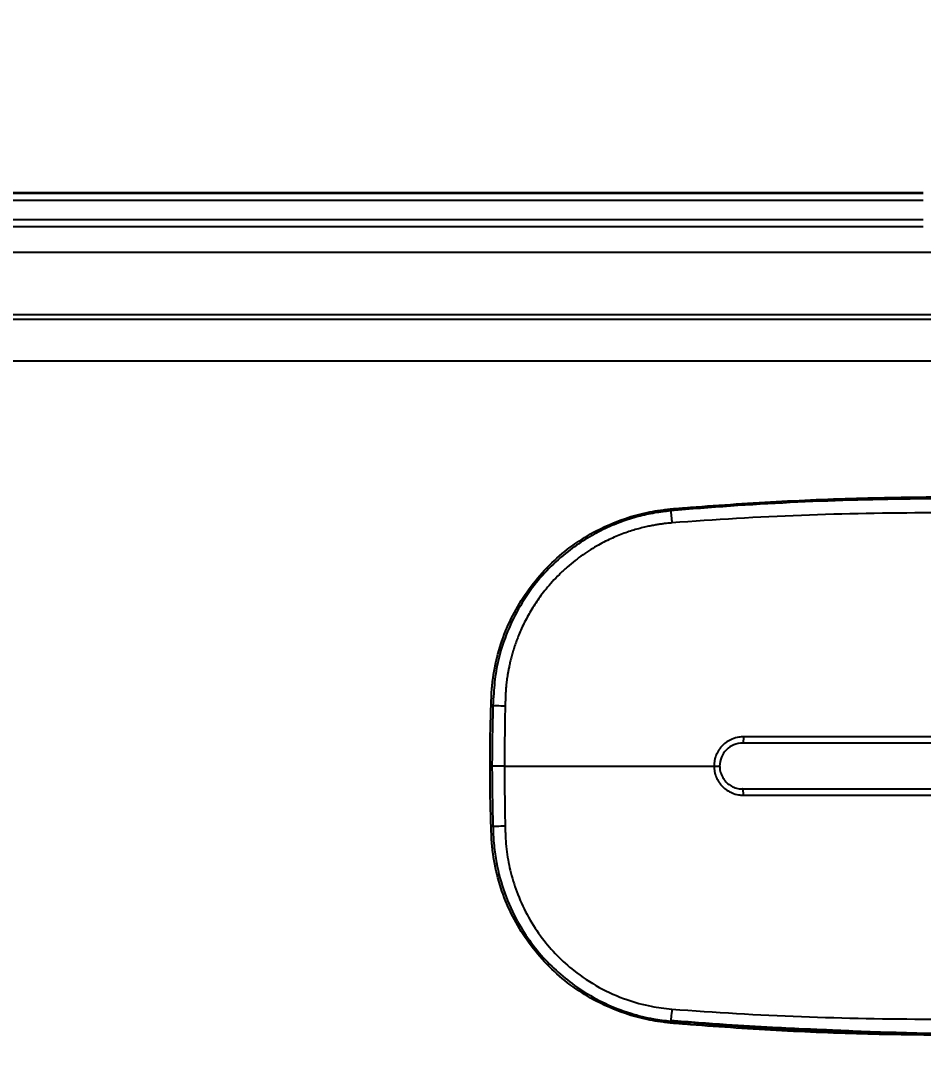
# Model space of a CAD drawing. Header units: millimetres. Extents: x 0 to 400063, y 963 to 238763.
# Drawn here: x 50213.1 to 50350.5, y 153823.2 to 153982.7 of the extents above; entities that cross this region are included whole.
import ezdxf

# ---------------------------------------------------------------- set-up
doc = ezdxf.new("R2010")
doc.units = ezdxf.units.MM
doc.header["$LTSCALE"] = 40
doc.header["$PDMODE"] = 34
doc.layers.get('Defpoints').update_dxf_attribs({"color": 249})
for name, color, linetype in [('07 dim wal', 5, 'Continuous'), ('4', 4, 'Continuous'), ('도면층4', 4, 'Continuous')]:
    doc.layers.add(name, color=color, linetype=linetype)
doc.styles.add('마감재', font='stylu.ttf')
doc.dimstyles.new('Copy of DIM-60', dxfattribs={"dimscale": 50, "dimtxt": 2, "dimasz": 0.7, "dimexe": 1, "dimexo": 1, "dimgap": 0.7, "dimtad": 1, "dimdec": 0, "dimzin": 1, "dimdsep": 46, "dimlunit": 6, "dimtxsty": '마감재', "dimblk": 'ARCHTICK', "dimcen": -0.09, "dimclrd": 256, "dimclre": 256, "dimclrt": 3, "dimadec": 0, "dimazin": 0, "dimtfac": 1, "dimtdec": 0, "dimtix": 1, "dimtmove": 2, "dimatfit": 0, "dimldrblk": 'ARCHTICK', "dimfxl": 0, "dimtolj": 1, "dimtzin": 0, "dimarcsym": 0})

# ---------------------------------------------------------------- blocks, each defined once
blk = doc.blocks.new('202101042036175950')
at = {"layer": '4', "linetype": 'Continuous'}
for p, q in [((-144.95, -442.31), (-144.95, -87)), ((-144.94, -442.31), (-144.94, -87)), ((-135.4, -87), (-135.4, -447.82)), ((-134.73, -447.82), (-134.73, -87)), ((-128.39, -447.82), (-128.39, -87)), ((-154, -147), (-154, -375.62)), ((-153.88, -147), (-153.88, -375.62)), ((-152.88, -375.62), (-152.88, -147)), ((-149.88, -147), (-149.88, -375.62)), ((-148.88, -375.62), (-148.88, -147)), ((-105.55, -185.47), (-105.85, -185.5)), ((-105.85, -185.5), (-105.85, -185.5)), ((-27.85, -185.47), (-27.55, -185.5)), ((-27.55, -185.5), (-27.55, -185.5)), ((-75.89, -212.54), (-75.9, -212.83)), ((-75.9, -212.83), (-75.9, -212.83)), ((-66.7, -212.98), (-66.7, -212.69)), ((-57.51, -212.54), (-57.5, -212.83)), ((-57.5, -212.83), (-57.5, -212.83))]:
    blk.add_line(p, q, dxfattribs=at)
at = {"layer": '4', "linetype": 'Continuous', "extrusion": (0, 0, -1)}
for centre, major_axis, ratio, start_param, end_param in [((-66.7, -179), (0, -1), 0.000046, 1.71471, 3.141592), ((-29.34, -185.34), (1.49, -0.13), 0.019163, 4.483232, 6.265728), ((-75.84, -211.04), (-0.05, -1.5), 0.01243, 4.470943, 6.265731), ((-66.7, -211.19), (0, -1.5), 0.000131, 4.43712, 6.265733), ((-57.56, -211.04), (0.05, -1.5), 0.012416, 0.017455, 1.812241)]:
    blk.add_ellipse(centre, major_axis=major_axis, ratio=ratio, start_param=start_param, end_param=end_param, dxfattribs=at)
at = {"layer": '4', "linetype": 'Continuous'}
for points, knots in [([(-70.2, -116.7), (-70.2, -116.82), (-70.2, -119.84), (-70.2, -128.36), (-70.2, -142.36), (-70.2, -156.72), (-70.2, -167.44), (-70.2, -172.58), (-70.2, -174.5)], [0, 0, 0, 0, 0.006718, 0.156853, 0.442861, 0.731856, 0.899967, 1, 1, 1, 1]), ([(-63.2, -174.5), (-63.2, -172.58), (-63.2, -167.46), (-63.2, -156.76), (-63.2, -142.42), (-63.2, -128.4), (-63.2, -119.87), (-63.2, -116.84), (-63.2, -116.72)], [0, 0, 0, 0, 0.099923, 0.267277, 0.556348, 0.842598, 0.993452, 1, 1, 1, 1]), ([(-71.15, -118.9), (-71.15, -119.09), (-71.15, -119.85), (-71.15, -121.16), (-71.15, -122.84), (-71.15, -124.52), (-71.15, -126.2), (-71.15, -127.88), (-71.15, -129.56), (-71.15, -131.24), (-71.15, -132.92), (-71.15, -134.6), (-71.15, -136.28), (-71.15, -137.96), (-71.15, -139.64), (-71.15, -141.32), (-71.15, -143), (-71.15, -144.68), (-71.15, -146.36), (-71.15, -148.04), (-71.15, -149.72), (-71.15, -151.4), (-71.15, -153.08), (-71.15, -154.76), (-71.15, -156.44), (-71.15, -158.12), (-71.15, -159.8), (-71.15, -161.48), (-71.15, -163.16), (-71.15, -164.84), (-71.15, -166.52), (-71.15, -168.2), (-71.15, -169.88), (-71.15, -171.56), (-71.15, -173.06), (-71.15, -174), (-71.15, -174.37)], [0, 0, 0, 0, 0.01049, 0.040773, 0.071057, 0.101341, 0.131624, 0.161908, 0.192192, 0.222476, 0.252759, 0.283043, 0.313327, 0.34361, 0.373894, 0.404178, 0.434462, 0.464745, 0.495029, 0.525313, 0.555597, 0.58588, 0.616164, 0.646448, 0.676731, 0.707015, 0.737299, 0.767583, 0.797866, 0.82815, 0.858434, 0.888717, 0.919001, 0.949285, 0.979569, 1, 1, 1, 1]), ([(-62.25, -174.37), (-62.25, -174), (-62.25, -173.06), (-62.25, -171.56), (-62.25, -169.88), (-62.25, -168.2), (-62.25, -166.52), (-62.25, -164.84), (-62.25, -163.16), (-62.25, -161.48), (-62.25, -159.8), (-62.25, -158.12), (-62.25, -156.44), (-62.25, -154.76), (-62.25, -153.08), (-62.25, -151.4), (-62.25, -149.72), (-62.25, -148.04), (-62.25, -146.36), (-62.25, -144.68), (-62.25, -143), (-62.25, -141.32), (-62.25, -139.64), (-62.25, -137.96), (-62.25, -136.28), (-62.25, -134.6), (-62.25, -132.92), (-62.25, -131.24), (-62.25, -129.56), (-62.25, -127.88), (-62.25, -126.2), (-62.25, -124.52), (-62.25, -122.84), (-62.25, -121.16), (-62.25, -119.87), (-62.25, -119.13), (-62.25, -118.96)], [0, 0, 0, 0, 0.020452, 0.050767, 0.081082, 0.111397, 0.141711, 0.172026, 0.202341, 0.232656, 0.262971, 0.293285, 0.3236, 0.353915, 0.38423, 0.414544, 0.444859, 0.475174, 0.505489, 0.535804, 0.566118, 0.596433, 0.626748, 0.657063, 0.687377, 0.717692, 0.748007, 0.778322, 0.808636, 0.838951, 0.869266, 0.899581, 0.929896, 0.96021, 0.990525, 1, 1, 1, 1]), ([(-105.85, -185.5), (-105.91, -184.78), (-106.16, -181.73), (-106.74, -174.04), (-107.24, -164.73), (-107.54, -155.48), (-107.64, -149.96), (-107.67, -146.77), (-107.67, -145.83)], [0, 0, 0, 0, 0.054685, 0.230739, 0.582903, 0.758955, 0.929298, 1, 1, 1, 1]), ([(-105.24, -145.8), (-105.23, -152.38), (-105.12, -158.97), (-104.6, -172.14), (-104.23, -178.75), (-103.72, -185.28)], [0, 0, 0, 0, 0.5, 0.5, 1, 1, 1, 1]), ([(-29.68, -185.28), (-29.17, -178.74), (-28.8, -172.14), (-28.29, -158.97), (-28.17, -152.38), (-28.16, -145.8)], [0, 0, 0, 0, 0.5, 0.5, 1, 1, 1, 1]), ([(-25.73, -145.83), (-25.73, -146.77), (-25.76, -149.96), (-25.86, -155.48), (-26.16, -164.73), (-26.66, -174.04), (-27.24, -181.73), (-27.49, -184.78), (-27.55, -185.5)], [0, 0, 0, 0, 0.070702, 0.241045, 0.417097, 0.769261, 0.945315, 1, 1, 1, 1]), ([(-26.06, -149.54), (-26.1, -151.64), (-26.19, -155.38), (-26.46, -160.41), (-26.63, -165.11), (-26.89, -170.5), (-27.31, -177.45), (-27.7, -182.62), (-27.94, -185.45)], [0, 0, 0, 0, 0.175495, 0.31341, 0.419758, 0.567749, 0.763348, 1, 1, 1, 1]), ([(-27.85, -185.47), (-27.66, -183.1), (-27.19, -177.44), (-26.61, -168.01), (-26.22, -158.57), (-26.1, -152.43), (-26.07, -150.07)], [0, 0, 0, 0, 0.201256, 0.480159, 0.79977, 1, 1, 1, 1]), ([(-71.14, -174.37), (-71.13, -174.61), (-71.1, -175.2), (-70.85, -176.06), (-70.41, -176.9), (-69.84, -177.58), (-69.16, -178.14), (-68.39, -178.55), (-67.56, -178.81), (-66.99, -178.84), (-66.7, -178.86)], [0, 0, 0, 0, 0.102164, 0.254433, 0.380804, 0.506171, 0.630724, 0.754521, 0.87748, 1, 1, 1, 1]), ([(-70.2, -174.5), (-70.2, -175.41), (-69.83, -176.32), (-68.54, -177.62), (-67.62, -178), (-66.7, -178)], [0, 0, 0, 0, 0.5, 0.5, 1, 1, 1, 1]), ([(-66.7, -178.86), (-66.41, -178.84), (-65.84, -178.81), (-65.01, -178.55), (-64.23, -178.14), (-63.56, -177.58), (-62.99, -176.9), (-62.56, -176.08), (-62.3, -175.22), (-62.27, -174.63), (-62.26, -174.37)], [0, 0, 0, 0, 0.122656, 0.245572, 0.369463, 0.494111, 0.61951, 0.745875, 0.890772, 1, 1, 1, 1]), ([(-66.7, -178), (-66.44, -178), (-65.9, -177.94), (-65.13, -177.66), (-64.42, -177.2), (-63.85, -176.59), (-63.43, -175.85), (-63.23, -175.13), (-63.2, -174.68), (-63.2, -174.5)], [0, 0, 0, 0, 0.142074, 0.292191, 0.443361, 0.59551, 0.74867, 0.902935, 1, 1, 1, 1]), ([(-66.7, -210.78), (-66.7, -210.59), (-66.7, -209.83), (-66.7, -208.52), (-66.7, -206.84), (-66.7, -205.16), (-66.7, -203.48), (-66.7, -201.8), (-66.7, -200.12), (-66.7, -198.44), (-66.7, -196.76), (-66.7, -195.08), (-66.7, -193.4), (-66.7, -191.72), (-66.7, -190.04), (-66.7, -188.36), (-66.7, -186.68), (-66.7, -185), (-66.7, -183.32), (-66.7, -181.64), (-66.7, -180.15), (-66.7, -179.22), (-66.7, -178.86)], [0, 0, 0, 0, 0.018156, 0.070781, 0.123407, 0.176032, 0.228658, 0.281283, 0.333909, 0.386534, 0.43916, 0.491785, 0.544411, 0.597036, 0.649662, 0.702287, 0.754913, 0.807538, 0.860164, 0.912789, 0.965415, 1, 1, 1, 1]), ([(-75.9, -212.83), (-76.43, -212.81), (-77.66, -212.78), (-80.3, -212.56), (-85.12, -211.62), (-91.68, -208.84), (-98.29, -203.46), (-102.82, -196.9), (-104.98, -191.02), (-105.64, -187.4), (-105.81, -185.92), (-105.84, -185.57), (-105.85, -185.5)], [0, 0, 0, 0, 0.035555, 0.082962, 0.177805, 0.36749, 0.557254, 0.746946, 0.899669, 0.976102, 0.995217, 1, 1, 1, 1]), ([(-105.55, -185.47), (-105.46, -186.28), (-105.27, -187.94), (-104.7, -190.48), (-103.87, -193.11), (-102.73, -195.81), (-101.24, -198.52), (-98.55, -202.38), (-93.81, -207.05), (-87.36, -210.52), (-81.76, -212.08), (-78.9, -212.35), (-77.75, -212.43)], [0, 0, 0, 0, 0.057772, 0.119284, 0.184746, 0.254117, 0.327309, 0.404317, 0.588867, 0.795237, 0.917997, 1, 1, 1, 1]), ([(-103.72, -185.28), (-103.71, -185.39), (-103.69, -185.68), (-103.64, -186.14), (-103.57, -186.69), (-103.49, -187.28), (-103.38, -187.93), (-103.24, -188.66), (-103.06, -189.49), (-102.83, -190.39), (-102.55, -191.34), (-102.23, -192.32), (-101.85, -193.32), (-101.42, -194.34), (-100.91, -195.4), (-100.33, -196.51), (-99.66, -197.66), (-98.87, -198.85), (-97.98, -200.06), (-96.98, -201.26), (-95.9, -202.43), (-94.79, -203.49), (-93.71, -204.42), (-92.7, -205.21), (-91.75, -205.88), (-90.82, -206.48), (-89.86, -207.05), (-88.88, -207.59), (-87.9, -208.07), (-86.95, -208.49), (-86.03, -208.86), (-85.16, -209.17), (-84.32, -209.44), (-83.53, -209.67), (-82.79, -209.87), (-82.1, -210.02), (-81.48, -210.15), (-80.92, -210.26), (-80.41, -210.34), (-79.94, -210.41), (-79.51, -210.46), (-79.11, -210.51), (-78.76, -210.54), (-78.44, -210.57), (-78.15, -210.59), (-77.87, -210.61), (-77.6, -210.62), (-77.33, -210.64), (-77.05, -210.65), (-76.78, -210.65), (-76.5, -210.66), (-76.23, -210.67), (-76, -210.67), (-75.86, -210.68), (-75.81, -210.68)], [0, 0, 0, 0, 0.008464, 0.020695, 0.033724, 0.047947, 0.063777, 0.081631, 0.101929, 0.124626, 0.14879, 0.173658, 0.199288, 0.225948, 0.254034, 0.283939, 0.316041, 0.350395, 0.386733, 0.42472, 0.463365, 0.501157, 0.536164, 0.566483, 0.593339, 0.619794, 0.646763, 0.6739, 0.700449, 0.725651, 0.749411, 0.771812, 0.792934, 0.812852, 0.831461, 0.848482, 0.863732, 0.877374, 0.889707, 0.901034, 0.911564, 0.921213, 0.929828, 0.937437, 0.944357, 0.950939, 0.957492, 0.964085, 0.97068, 0.977225, 0.983703, 0.990221, 0.996904, 1, 1, 1, 1]), ([(-57.58, -210.68), (-56.83, -210.66), (-55.5, -210.63), (-53.1, -210.39), (-50.33, -209.86), (-45.77, -208.39), (-40.46, -205.42), (-34.76, -199.84), (-31.5, -193.89), (-30.23, -189.18), (-29.83, -186.88), (-29.73, -185.82), (-29.68, -185.28)], [0, 0, 0, 0, 0.054815, 0.096306, 0.174458, 0.258559, 0.4423, 0.608638, 0.830802, 0.923028, 0.960665, 1, 1, 1, 1]), ([(-57.51, -212.54), (-57.18, -212.53), (-56.44, -212.5), (-54.81, -212.42), (-50.29, -211.89), (-43.83, -209.7), (-37.08, -204.88), (-32.97, -199.98), (-30.45, -195.46), (-29.03, -191.77), (-28.19, -188.4), (-27.95, -186.34), (-27.85, -185.47)], [0, 0, 0, 0, 0.022066, 0.050571, 0.111456, 0.331997, 0.506773, 0.671467, 0.763467, 0.858786, 0.940156, 1, 1, 1, 1]), ([(-27.55, -185.5), (-27.56, -185.57), (-27.59, -185.92), (-27.76, -187.4), (-28.42, -191.02), (-30.58, -196.9), (-35.11, -203.46), (-41.72, -208.84), (-48.28, -211.62), (-53.1, -212.56), (-55.74, -212.78), (-56.97, -212.81), (-57.5, -212.83)], [0, 0, 0, 0, 0.004783, 0.023898, 0.100331, 0.253054, 0.442746, 0.63251, 0.822195, 0.917038, 0.964445, 1, 1, 1, 1]), ([(-75.81, -210.68), (-74.72, -210.71), (-72.59, -210.75), (-69.55, -210.77), (-67.6, -210.78), (-66.7, -210.78)], [0, 0, 0, 0, 0.359983, 0.70111, 1, 1, 1, 1]), ([(-66.7, -210.78), (-65.8, -210.78), (-63.85, -210.77), (-60.81, -210.75), (-58.68, -210.71), (-57.58, -210.68)], [0, 0, 0, 0, 0.298884, 0.640016, 1, 1, 1, 1]), ([(-66.7, -212.98), (-68.1, -212.98), (-71.17, -212.96), (-74.24, -212.89), (-75.9, -212.83)], [0, 0, 0, 0, 0.457074, 1, 1, 1, 1]), ([(-75.89, -212.54), (-74.92, -212.56), (-73.27, -212.61), (-71.31, -212.65), (-70.32, -212.66), (-70.01, -212.67)], [0, 0, 0, 0, 0.49502, 0.840979, 1, 1, 1, 1]), ([(-70.01, -212.67), (-69.58, -212.67), (-68.48, -212.68), (-67.38, -212.69), (-66.7, -212.69)], [0, 0, 0, 0, 0.385824, 1, 1, 1, 1]), ([(-66.7, -212.69), (-66.02, -212.69), (-64.93, -212.68), (-63.84, -212.67), (-63.43, -212.67)], [0, 0, 0, 0, 0.619905, 1, 1, 1, 1]), ([(-57.5, -212.83), (-59.16, -212.89), (-62.23, -212.96), (-65.3, -212.98), (-66.7, -212.98)], [0, 0, 0, 0, 0.542926, 1, 1, 1, 1]), ([(-63.43, -212.67), (-63.1, -212.66), (-62.15, -212.65), (-60.17, -212.61), (-58.52, -212.57), (-57.51, -212.54)], [0, 0, 0, 0, 0.163364, 0.483924, 1, 1, 1, 1])]:
    blk.add_open_spline(points, degree=3, knots=knots, dxfattribs=at)
for points in [[(-107.39, -145.83), (-107.38, -146.88), (-107.37, -147.93), (-107.36, -148.97)], [(-26.07, -150.07), (-26.05, -148.65), (-26.03, -147.24), (-26.01, -145.83)], [(-107.36, -148.97), (-107.21, -161.16), (-106.64, -173.35), (-105.55, -185.47)], [(-77.75, -212.43), (-77.13, -212.47), (-76.51, -212.5), (-75.89, -212.54)]]:
    blk.add_open_spline(points, degree=3, dxfattribs=at)
for points, weights in [([(-71.14, -174.37), (-70.58, -174.38), (-70.2, -174.43, 0), (-70.2, -174.5, 0)], [1.15761611996, 0.947463077865, 0.947461293362, 1.15761076645]), ([(-62.26, -174.37, 0), (-62.82, -174.38), (-63.2, -174.43), (-63.2, -174.5, 0)], [1.15971610604, 0.948179289653, 0.946770739899, 1.15549045677]), ([(-105.55, -185.47), (-105.53, -185.45), (-104.72, -185.36), (-103.72, -185.28, 0)], [1.22458265528, 0.922754911654, 0.925158098202, 1.23179221492])]:
    blk.add_rational_spline(points, weights, degree=3, dxfattribs=at)
blk = doc.blocks.new('_ARCHTICK')
at = {"color": 0, "linetype": 'ByBlock', "const_width": 0.075}
blk.add_lwpolyline([(-0.25, -0.25), (0.25, 0.25)], dxfattribs=at)
blk = doc.blocks.new('*D373')
at = {"layer": '07 dim wal', "lineweight": -2}
for p, q in [((50, 154542.5), (52148.95, 154542.5)), ((52098.95, 151692.5), (52098.95, 154542.5)), ((52252.53, 151692.5), (52048.95, 151692.5))]:
    blk.add_line(p, q, dxfattribs=at)
at = {"layer": 'Defpoints', "color": 0}
for p in [(0, 154542.5), (52098.95, 154542.5), (52302.53, 151692.5)]:
    blk.add_point(p, dxfattribs=at)
at = {"layer": '07 dim wal', "lineweight": -2, "xscale": 35, "yscale": 35, "zscale": 35}
for p, rotation in [((52098.95, 154542.5), 90), ((52098.95, 151692.5), 270)]:
    blk.add_blockref('_ARCHTICK', p, dxfattribs=dict(at, rotation=rotation))
at = {"layer": '07 dim wal', "color": 3, "insert": (52004.58, 153117.5), "char_height": 100, "attachment_point": 5, "rotation": 90, "style": '마감재'}
blk.add_mtext('\\A1;2,850', dxfattribs=at)

msp = doc.modelspace()

# ---------------------------------------------------------------- block references
at = {"layer": '도면층4', "rotation": 269.9999999999999}
msp.add_blockref('202101042036175950', (50497.53, 153802.5), dxfattribs=at)

# ---------------------------------------------------------------- dimensions: what is measured, and where the dimension line sits
at = {"layer": '07 dim wal'}
dim = msp.add_linear_dim(base=(52098.95, 154542.5), p1=(52302.53, 151692.5), p2=(0, 154542.5), angle=90, dimstyle='Copy of DIM-60', dxfattribs=at)
dim.commit()
dim.dimension.update_dxf_attribs({"geometry": '*D373', "text_midpoint": (52004.58, 153117.5)})

doc.saveas('drawing.dxf')
